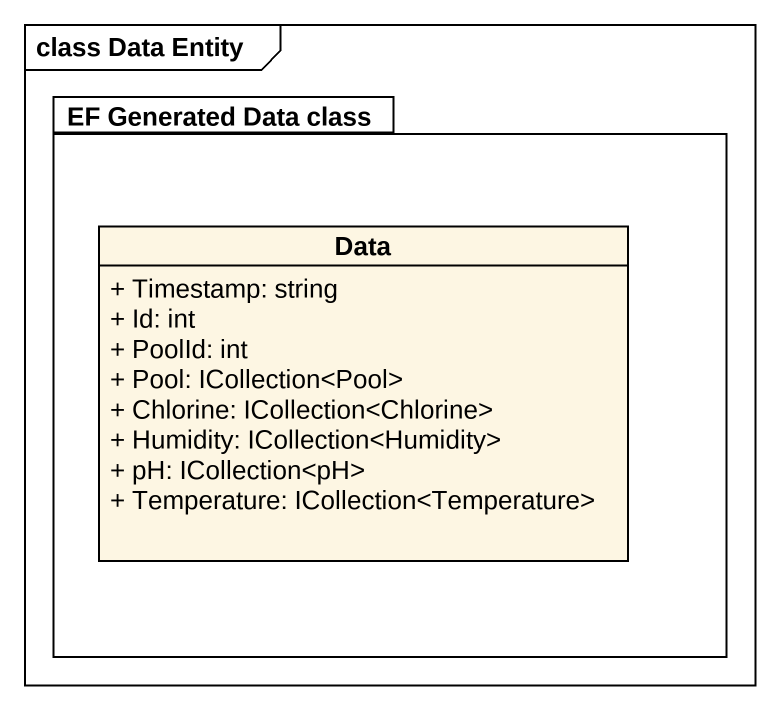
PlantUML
@startuml
mainframe class Data Entity
hide circle
hide empty members
skinparam classAttributeIconSize 0
package "EF Generated Data class" as EF_Generated_Data_class {
  class Data {
    + Timestamp: string
    + Id: int
    + PoolId: int
    + Pool: ICollection<Pool>
    + Chlorine: ICollection<Chlorine>
    + Humidity: ICollection<Humidity>
    + pH: ICollection<pH>
    + Temperature: ICollection<Temperature>
  }
}
@enduml
